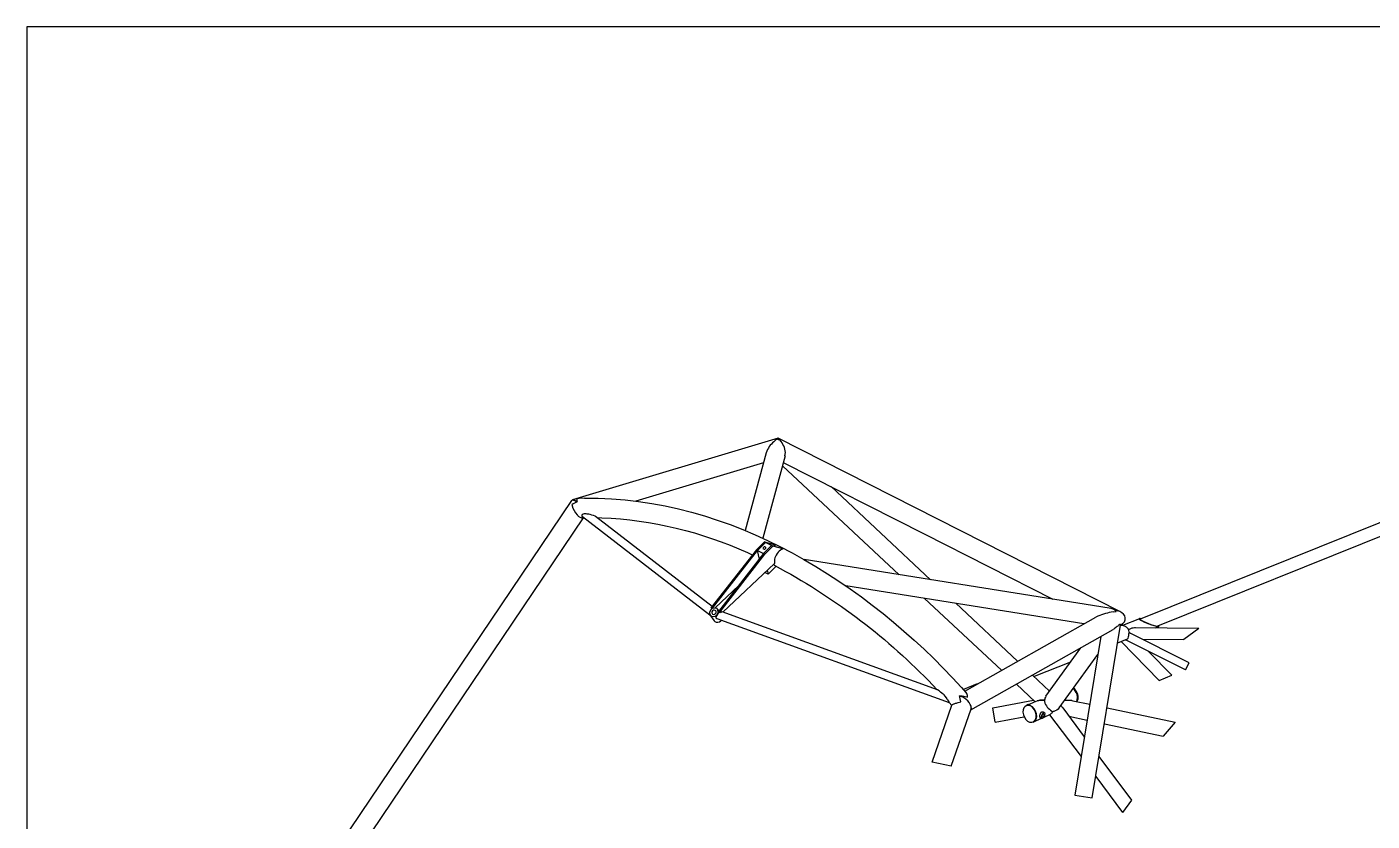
# Model space of a CAD drawing. Extents: x 0 to 563, y 0 to 205.
# Drawn here: x 0 to 160.5, y 110.4 to 205.2 of the extents above; entities that cross this region are included whole.
import ezdxf

# ---------------------------------------------------------------- set-up
doc = ezdxf.new("R2010")
doc.units = 0
doc.header["$LTSCALE"] = 0.3
doc.header["$MEASUREMENT"] = 0
doc.layers.add('1', color=1, linetype='CONTINUOUS')
doc.layers.add('TB Border', color=9, linetype='CONTINUOUS')

msp = doc.modelspace()

# ---------------------------------------------------------------- linework, layer by layer
at = {"layer": '1', "color": 41, "lineweight": 25}
for points in [[(89.66, 156.08), (65.12, 148.74)], [(89.5, 155.96), (89.3, 155.81)], [(89.71, 155.9), (89.61, 155.93), (89.5, 155.96)], [(130.49, 135.37), (89.66, 156.08)], [(89.84, 155.9), (89.71, 155.9)], [(90.01, 155.69), (89.84, 155.9)], [(88.22, 154.34), (85.7, 145.07)], [(88.3, 154.54), (88.22, 154.34)], [(90.47, 153.97), (90.5, 154.2)], [(87.89, 153.14), (72.66, 148.58)], [(90.5, 153.97), (87.84, 144.14)], [(90.19, 152.79), (104.1, 139.78)], [(122.49, 136.85), (107.13, 144.63), (90.3, 153.17)], [(95.97, 150.31), (107.83, 139.2)], [(25.38, 89.8), (65.02, 148.66)], [(65.65, 148.5), (65.5, 148.42), (65.34, 148.32), (65.19, 148.25), (65.03, 148.15)], [(65.03, 148.15), (65.06, 148.1), (65.06, 148.02)], [(66.53, 148.92), (65.89, 148.88), (65.74, 148.88), (65.58, 148.86), (65.58, 148.83), (65.61, 148.81), (65.61, 148.68), (65.63, 148.63), (65.63, 148.57), (65.65, 148.5)], [(27.91, 89.42), (66.42, 146.59)], [(65.68, 146.96), (65.7, 146.91), (65.75, 146.85), (65.8, 146.8), (65.85, 146.78), (65.91, 146.72), (66.11, 146.62), (66.16, 146.62), (66.18, 146.59), (66.29, 146.59)], [(66.37, 147.02), (66.27, 146.97), (66.27, 146.95), (66.24, 146.95), (66.24, 146.92), (66.22, 146.9), (66.21, 146.82), (66.24, 146.79), (66.24, 146.77), (66.26, 146.74), (66.29, 146.74)], [(66.29, 146.74), (81.5, 135.02)], [(66.29, 146.59), (66.47, 146.59)], [(67.06, 147.01), (66.94, 147.04), (66.86, 147.04)], [(81.77, 136.01), (67.85, 146.74), (67.8, 146.79)], [(164.98, 147.42), (132.86, 134.49)], [(162.81, 144.89), (134.92, 133.66)], [(87.05, 142.77), (88.01, 143.73)], [(87.17, 142.69), (88.14, 143.65), (88.01, 143.73), (89.21, 143.4), (89.34, 143.32), (88.14, 143.65)], [(87.41, 141.66), (87.17, 142.69), (88.14, 143.65)], [(87.17, 142.69), (87.91, 142.32), (88.87, 143.27), (88.14, 143.65)], [(87.91, 142.32), (88.87, 143.27)], [(88.06, 142.24), (89.03, 143.22), (88.87, 143.27), (90.07, 142.95), (90.23, 142.89), (89.03, 143.22)], [(89.34, 143.32), (89.23, 143.27), (89.1, 143.19)], [(82.69, 135.33), (88.06, 142.24), (87.91, 142.32), (82.53, 135.41), (82.69, 135.33), (82.74, 135.28)], [(89.23, 141.63), (89.2, 141.45)], [(89.2, 141.45), (89.2, 141.14)], [(90.2, 142.87), (90.07, 142.82)], [(129.16, 135.78), (92.74, 141.62)], [(83.07, 135.32), (89.2, 141.14)], [(89.4, 140.8), (88.48, 139.87), (88.08, 140.06)], [(88.36, 140.33), (88.48, 139.87)], [(84.97, 138.52), (82.13, 135.83)], [(126.13, 133.94), (97.72, 138.48)], [(107.13, 136.96), (116.31, 128.39)], [(81.5, 134.99), (82, 134.29)], [(81.69, 135.78), (81.64, 135.86)], [(81.77, 135.76), (81.74, 135.76), (81.69, 135.78)], [(82.37, 134.95), (82.34, 134.9), (82.29, 134.85), (82.27, 134.8), (82.24, 134.77), (82.24, 134.72), (82.21, 134.7), (82.21, 134.64), (82.24, 134.62)], [(82.46, 135.67), (82.48, 135.59)], [(82.48, 135.59), (82.54, 135.54), (82.56, 135.46)], [(82.53, 135.41), (82.56, 135.36), (82.56, 135.33), (82.53, 135.28)], [(82.56, 135.46), (82.58, 135.46)], [(82.58, 135.46), (82.58, 135.46)], [(82.99, 135.32), (82.92, 135.35), (82.86, 135.33), (82.81, 135.3), (82.74, 135.25), (82.66, 135.3), (82.58, 135.33)], [(108.68, 126.06), (108.66, 126.06), (82.99, 135.35)], [(110.86, 136.38), (118.23, 129.48)], [(129.88, 135.54), (129.88, 135.57), (129.9, 135.59), (129.7, 135.65), (129.52, 135.7), (129.34, 135.75), (129.16, 135.78)], [(129.64, 135.36), (129.98, 135.41), (129.93, 135.49), (129.85, 135.54)], [(82.03, 134.29), (82.1, 134.21)], [(82.24, 134.62), (82.24, 134.59), (82.26, 134.59), (82.31, 134.57), (82.34, 134.57)], [(82.34, 134.57), (110.07, 124.52)], [(82.8, 134.28), (82.9, 134.35)], [(111.94, 125.9), (127.58, 134.73)], [(112.64, 123.66), (129.63, 133.26)], [(127.13, 113.15), (130.51, 133.78), (130.51, 133.84), (130.49, 133.84), (130.49, 133.86), (130.46, 133.86), (130.44, 133.84), (130.41, 133.84), (130.36, 133.79), (130.31, 133.79), (130.26, 133.74), (130.2, 133.66)], [(127.81, 134.83), (127.58, 134.73)], [(129.81, 133.36), (129.73, 133.31), (129.63, 133.26)], [(130.51, 133.76), (130.54, 133.76)], [(131.1, 133.62), (130.97, 133.67), (130.82, 133.7), (130.51, 133.71)], [(132.76, 134.54), (130.74, 133.73)], [(131.15, 133.59), (131.1, 133.62)], [(131.57, 132.87), (131.55, 132.97), (131.5, 133.13), (131.48, 133.2), (131.45, 133.28)], [(131.53, 133.25), (131.48, 133.2)], [(139.84, 133.39), (132.3, 133.45), (132.2, 133.45)], [(132.96, 134.54), (132.86, 134.56), (132.76, 134.57), (132.73, 134.54), (132.73, 134.49), (132.81, 134.44)], [(132.91, 134.51), (132.86, 134.49), (132.86, 134.46)], [(135.07, 133.6), (134.64, 133.43)], [(134.92, 133.66), (134.95, 133.68)], [(135.02, 133.6), (135.07, 133.63), (135.07, 133.65), (135.02, 133.71)], [(139.84, 133.39), (138.05, 132.06)], [(128.15, 132.41), (125.06, 113.49)], [(131.12, 132.03), (130.17, 131.64)], [(135.12, 127.17), (130.58, 131.81)], [(131.12, 132.03), (131.17, 132.05), (131.23, 132.05), (131.25, 132.08), (131.28, 132.08), (131.33, 132.13), (131.36, 132.13), (131.36, 132.15), (131.38, 132.15), (131.38, 132.18), (131.41, 132.2), (131.46, 132.36), (131.46, 132.43), (131.49, 132.54), (131.52, 132.61), (131.52, 132.79), (131.55, 132.82), (131.55, 132.84), (131.57, 132.87), (131.68, 132.82)], [(138.27, 128.42), (131.12, 132.03)], [(138.27, 128.42), (138.69, 129.26), (131.68, 132.82)], [(133.12, 132.1), (138.05, 132.06)], [(121.59, 125.3), (125.77, 131.07)], [(123.16, 123.86), (123.19, 123.88), (127.81, 130.27)], [(135.12, 127.17), (136.64, 127.81), (133.87, 130.62)], [(124.54, 129.37), (120.22, 127.63)], [(120, 127.81), (122.04, 125.9)], [(109.37, 125.48), (109.59, 125.25), (109.79, 124.99), (109.84, 124.91), (109.89, 124.86), (109.92, 124.78), (109.97, 124.73), (110.02, 124.62), (110.04, 124.6), (110.04, 124.55), (110.07, 124.55), (110.07, 124.52), (110.37, 124.18)], [(111.45, 124.6), (111.38, 124.99), (111.33, 125.17), (111.31, 125.35)], [(111.31, 125.35), (111.44, 125.34)], [(111.53, 126.34), (112.06, 125.74)], [(113.41, 126.75), (111.76, 126.08)], [(112.11, 125.72), (112.06, 125.74)], [(112.16, 125.23), (112.26, 125.18), (112.26, 125.28)], [(118.08, 126.74), (120.33, 124.63)], [(121.62, 125.27), (121.54, 125.17), (121.49, 125.04), (121.46, 124.94), (121.41, 124.81)], [(125.05, 126.13), (124.92, 126.26)], [(110.29, 116.93), (108.05, 117.43), (110.37, 124.21)], [(110.29, 116.93), (112.67, 123.78)], [(110.37, 124.21), (110.47, 124.31), (110.53, 124.33), (110.6, 124.36), (110.65, 124.38), (110.73, 124.41)], [(111.14, 124.53), (111.45, 124.6)], [(115.57, 122.19), (115.26, 123.89), (120.12, 124.81)], [(119.58, 124.18), (119.4, 124.18), (119.24, 124.13), (119.09, 124.03), (118.98, 123.91)], [(119.22, 124.13), (119.29, 124.16)], [(119.53, 124.28), (119.47, 124.28), (119.4, 124.26), (119.27, 124.13)], [(119.29, 124.16), (120.53, 124.72)], [(119.55, 124.31), (119.55, 124.28)], [(121.43, 124.81), (121.43, 124.66)], [(123.37, 124.14), (123.45, 124.08), (123.5, 124.01), (123.62, 123.88), (126.18, 120.45)], [(123.97, 124.79), (123.84, 124.77)], [(124.71, 124.76), (124.82, 124.75), (126.84, 124.33)], [(125.3, 124.67), (125.38, 124.79)], [(128.91, 123.89), (137.03, 122.18)], [(115.57, 122.19), (118.96, 122.83)], [(119.93, 122.17), (120.08, 122.22), (120.24, 122.32)], [(120.08, 122.19), (120.16, 122.24)], [(120.16, 122.24), (121.09, 122.66)], [(120.88, 122.8), (120.88, 122.77), (120.91, 122.74), (121.11, 122.64)], [(120.97, 123.23), (121.02, 123.33), (121.02, 123.36), (121.05, 123.38), (121.07, 123.38), (121.1, 123.41), (121.13, 123.43), (121.28, 123.43)], [(121.28, 123.43), (121.46, 123.32)], [(121.4, 122.79), (122.15, 123.13)], [(122.04, 123.08), (125.8, 118.07)], [(122.46, 123.46), (122.41, 123.38), (122.36, 123.33), (122.33, 123.28), (122.25, 123.21), (122.2, 123.18), (122.15, 123.13)], [(122.33, 123.51), (122.46, 123.46)], [(122.56, 123.48), (122.46, 123.46)], [(124.35, 122.89), (126.52, 122.42)], [(137.03, 122.18), (135.62, 120.51)], [(128.59, 122), (135.62, 120.51)], [(127.93, 118.08), (131.84, 112.86)], [(127.56, 115.7), (130.74, 111.42)], [(125.06, 113.49), (127.13, 113.15)], [(131.84, 112.86), (130.74, 111.42)]]:
    msp.add_lwpolyline(points, dxfattribs=at)
for points in [[(89.63, 156.08), (89.66, 156.08), (89.69, 156.06), (89.68, 155.93), (89.69, 156.06), (89.66, 156.08)], [(65.02, 148.66), (65.07, 148.71), (65.14, 148.74), (65.25, 148.71), (65.37, 148.66), (65.5, 148.58), (65.63, 148.47), (65.5, 148.58), (65.37, 148.66), (65.25, 148.71), (65.14, 148.74), (65.07, 148.71)], [(87.84, 142.93), (87.89, 142.88), (87.97, 142.85), (88.05, 142.85), (88.12, 142.9), (88.18, 142.95), (88.2, 143.03), (88.15, 143.08), (88.08, 143.11), (88, 143.11), (87.92, 143.06), (87.87, 143.01)], [(81.8, 135.78), (87.17, 142.69), (87.05, 142.77), (81.64, 135.86)], [(81.76, 135.17), (81.83, 135.09), (81.96, 135.06), (82.07, 135.08), (82.17, 135.16), (82.25, 135.26), (82.25, 135.39), (82.23, 135.47), (82.15, 135.54), (82.02, 135.57), (81.92, 135.55), (81.82, 135.47), (81.74, 135.37), (81.73, 135.24)], [(129.88, 135.54), (130.13, 135.48)], [(130.75, 133.91), (130.54, 133.78)], [(111.31, 125.32), (111.52, 125.27)], [(124.87, 126.19), (125.02, 126.03)], [(112.7, 123.91), (112.67, 123.78)], [(119.29, 124.16), (119.45, 124.2)], [(120.56, 124.72), (120.77, 124.77), (120.89, 124.8), (121.05, 124.82), (121.41, 124.81), (121.05, 124.82), (120.89, 124.8), (120.77, 124.77)], [(125.33, 124.82), (125.25, 124.64)], [(120.29, 122.34), (120.13, 122.24)], [(121.43, 123.32), (121.36, 123.33), (121.28, 123.28), (121.2, 123.2), (121.12, 123.07), (121.07, 122.95), (121.04, 122.82), (121.06, 122.74), (121.11, 122.66), (121.19, 122.66), (121.27, 122.71), (121.35, 122.79), (121.43, 122.91), (121.48, 123.04), (121.51, 123.17), (121.48, 123.25)], [(121.35, 123.15), (121.3, 123.15), (121.22, 123.12), (121.17, 123.05), (121.14, 122.94), (121.17, 122.87), (121.19, 122.84), (121.24, 122.84), (121.32, 122.86), (121.37, 122.94), (121.4, 123.04), (121.38, 123.12)]]:
    msp.add_lwpolyline(points, close=True, dxfattribs=at)
for points in [[(68.03, 146.61), (68.6, 146.6, -0.096052), (85.99, 142.43), (86.57, 142.16)], [(89.12, 141.04), (89.12, 141.01), (89.17, 140.96), (89.17, 140.94), (89.27, 140.88), (89.9, 140.54, -0.078237), (108.08, 126.63), (108.63, 126.06)], [(81.45, 135.27), (81.48, 135.12), (81.53, 134.99, 0.98603), (82.36, 135.75)]]:
    msp.add_lwpolyline(points, format="xyb", dxfattribs=at)
for points in [[(89.3, 155.81), (88.83, 155.43), (88.54, 155.1), (88.3, 154.54)], [(90.5, 154.2), (90.57, 154.74), (90.33, 155.26), (90.01, 155.69)], [(65.06, 148.02), (65.19, 147.63), (65.37, 147.24), (65.68, 146.96)], [(66.53, 148.92), (83.91, 149.22), (100.23, 138.76), (111.53, 126.34)], [(66.86, 147.04), (66.68, 147.12), (66.52, 147.04), (66.37, 147.02)], [(67.8, 146.79), (67.59, 146.88), (67.28, 146.98), (67.06, 147.01)], [(90.07, 142.82), (89.67, 142.63), (89.32, 142.05), (89.23, 141.63)], [(82.36, 135.75), (81.94, 135.92), (81.55, 135.72), (81.45, 135.27)], [(82.53, 135.28), (82.53, 135.11), (82.41, 135.07), (82.37, 134.95)], [(129.64, 135.36), (129.02, 135.23), (128.38, 135.13), (127.81, 134.83)], [(130.75, 133.91), (131.49, 134.56), (130.91, 135.3), (130.13, 135.48)], [(130.75, 133.91), (131.49, 134.56), (130.91, 135.3), (130.13, 135.48)], [(82.1, 134.21), (82.3, 134.07), (82.63, 134.12), (82.8, 134.28)], [(130.2, 133.66), (130.06, 133.58), (129.95, 133.45), (129.81, 133.36)], [(131.45, 133.28), (131.35, 133.39), (131.25, 133.49), (131.15, 133.59)], [(132.2, 133.45), (131.92, 133.41), (131.78, 133.43), (131.53, 133.25)], [(132.81, 134.44), (133.28, 134.12), (134.46, 133.66), (135.02, 133.6)], [(132.86, 134.46), (133.29, 134.12), (134.37, 133.74), (134.92, 133.66)], [(109.37, 125.48), (109.15, 125.69), (108.92, 125.88), (108.68, 126.06)], [(111.44, 125.34), (111.69, 125.33), (111.92, 125.29), (112.16, 125.23)], [(112.7, 123.91), (112.71, 124.42), (111.95, 125.1), (111.52, 125.27)], [(112.7, 123.91), (112.71, 124.42), (111.95, 125.1), (111.52, 125.27)], [(112.26, 125.28), (112.23, 125.43), (112.17, 125.57), (112.11, 125.72)], [(125.33, 124.82), (125.42, 125.39), (125.36, 125.59), (125.02, 126.03)], [(125.33, 124.82), (125.42, 125.39), (125.36, 125.59), (125.02, 126.03)], [(125.38, 124.79), (125.59, 125.16), (125.35, 125.88), (125.05, 126.13)], [(110.73, 124.41), (110.87, 124.46), (111, 124.49), (111.14, 124.53)], [(118.98, 123.91), (118.61, 123.31), (119.18, 122.08), (119.93, 122.17)], [(120.29, 122.34), (120.86, 122.88), (120.24, 124.3), (119.45, 124.2)], [(120.29, 122.34), (120.86, 122.88), (120.24, 124.3), (119.45, 124.2)], [(120.24, 122.32), (120.76, 122.86), (120.28, 124.04), (119.58, 124.18)], [(121.43, 124.66), (121.58, 124.15), (121.88, 123.79), (122.33, 123.51)], [(123.16, 123.86), (123.11, 123.71), (122.7, 123.49), (122.56, 123.48)], [(124.71, 124.76), (124.54, 124.81), (124.17, 124.78), (123.97, 124.79)], [(120.88, 122.8), (120.89, 123.05), (120.88, 122.97), (120.97, 123.23)]]:
    msp.add_open_spline(points, degree=3, dxfattribs=at)
at = {"layer": 'TB Border'}
msp.add_lwpolyline([(320, 0), (320, 205.2), (0, 205.2), (0, 0)], close=True, dxfattribs=at)

doc.saveas('drawing.dxf')
